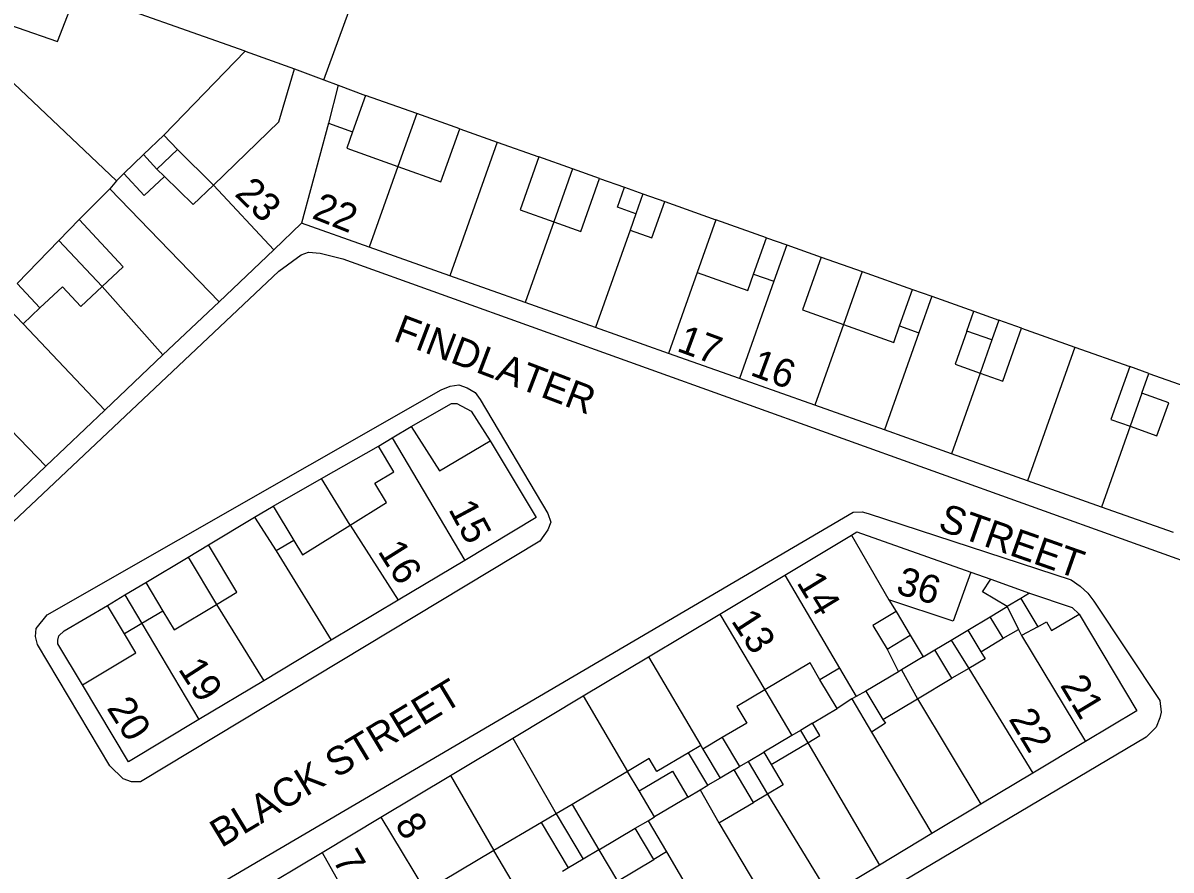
# Model space of a CAD drawing. Extents: x 313394 to 313988, y 234637 to 235057.
# Drawn here: x 313484 to 313565.2, y 234838.8 to 234898.7 of the extents above; entities that cross this region are included whole.
import ezdxf

# ---------------------------------------------------------------- set-up
doc = ezdxf.new("R2010")
doc.units = 0
doc.layers.add('OSi_BASEMAP', color=7, linetype='Continuous')

msp = doc.modelspace()

# ---------------------------------------------------------------- linework, layer by layer
at = {"layer": 'OSi_BASEMAP'}
for points in [[(313505.249, 234894.637), (313508.671, 234904.072), (313510.354, 234903.641), (313518.061, 234920.347), (313519.561, 234919.961)], [(313479.056, 234903.992), (313477.814, 234900.358), (313486.407, 234897.367), (313487.771, 234900.883)], [(313499.679, 234896.666), (313487.771, 234900.883)], [(313467.392, 234884.925), (313476.732, 234898.586), (313483.298, 234894.394), (313490.572, 234887.508)], [(313493.919, 234890.744), (313499.679, 234896.666)], [(313499.679, 234896.666), (313503.17, 234895.412)], [(313497.425, 234887.207), (313502.052, 234891.669), (313503.17, 234895.412)], [(313503.17, 234895.412), (313505.249, 234894.637)], [(313505.249, 234894.637), (313506.257, 234894.261)], [(313506.257, 234894.261), (313505.56, 234891.578)], [(313506.257, 234894.261), (313505.56, 234891.578)], [(313506.257, 234894.261), (313508.18, 234893.544)], [(313508.18, 234893.544), (313507.269, 234890.973)], [(313511.807, 234892.258), (313508.18, 234893.544)], [(313511.807, 234892.258), (313510.481, 234888.52)], [(313514.852, 234891.179), (313511.807, 234892.258)], [(313505.56, 234891.578), (313503.667, 234884.504)], [(313505.56, 234891.578), (313507.269, 234890.973)], [(313492.492, 234889.365), (313493.919, 234890.744)], [(313493.919, 234890.744), (313494.89, 234889.714)], [(313507.269, 234890.973), (313506.855, 234889.806), (313510.481, 234888.52)], [(313510.481, 234888.52), (313513.526, 234887.44), (313514.852, 234891.179)], [(313514.852, 234891.179), (313517.509, 234890.237)], [(313494.89, 234889.714), (313493.426, 234888.338)], [(313494.89, 234889.714), (313497.425, 234887.207)], [(313517.509, 234890.237), (313514.158, 234880.784)], [(313517.509, 234890.237), (313520.449, 234889.194)], [(313491.1, 234888.018), (313492.492, 234889.365)], [(313492.492, 234889.365), (313493.426, 234888.338)], [(313520.449, 234889.194), (313519.123, 234885.456), (313521.505, 234884.611)], [(313522.831, 234888.35), (313520.449, 234889.194)], [(313493.426, 234888.338), (313493.96, 234887.812)], [(313510.481, 234888.52), (313508.456, 234882.804)], [(313522.831, 234888.35), (313521.505, 234884.611)], [(313524.749, 234887.67), (313522.831, 234888.35)], [(313490.572, 234887.508), (313490.103, 234886.937)], [(313490.572, 234887.508), (313490.103, 234886.937)], [(313490.572, 234887.508), (313491.1, 234888.018)], [(313491.1, 234888.018), (313492.523, 234886.468), (313493.96, 234887.812)], [(313493.96, 234887.812), (313495.991, 234885.824), (313497.425, 234887.207)], [(313497.425, 234887.207), (313501.695, 234882.633)], [(313521.505, 234884.611), (313523.423, 234883.931), (313524.749, 234887.67)], [(313524.749, 234887.67), (313526.502, 234887.048)], [(313490.103, 234886.937), (313487.94, 234884.76)], [(313490.103, 234886.937), (313487.94, 234884.76)], [(313490.103, 234886.937), (313497.824, 234878.959)], [(313527.32, 234885.18), (313526.007, 234885.647), (313526.502, 234887.048)], [(313526.502, 234887.048), (313527.817, 234886.582)], [(313527.817, 234886.582), (313527.32, 234885.18)], [(313527.817, 234886.582), (313527.32, 234885.18)], [(313527.817, 234886.582), (313529.358, 234886.036)], [(313526.905, 234884.01), (313528.446, 234883.464), (313529.358, 234886.036)], [(313529.358, 234886.036), (313532.974, 234884.753)], [(313527.32, 234885.18), (313526.905, 234884.01)], [(313527.32, 234885.18), (313526.905, 234884.01)], [(313487.94, 234884.76), (313486.498, 234883.281)], [(313489.559, 234880.029), (313491.049, 234881.414), (313487.94, 234884.76)], [(313503.667, 234884.504), (313501.695, 234882.633)], [(313508.456, 234882.804), (313503.667, 234884.504)], [(313521.505, 234884.611), (313519.479, 234878.898)], [(313526.905, 234884.01), (313524.466, 234877.129)], [(313532.974, 234884.753), (313531.649, 234881.014)], [(313536.558, 234883.482), (313532.974, 234884.753)], [(313486.498, 234883.281), (313483.54, 234880.246)], [(313486.498, 234883.281), (313489.559, 234880.029)], [(313535.646, 234880.911), (313536.558, 234883.482)], [(313536.558, 234883.482), (313537.991, 234882.974)], [(313479.498, 234859.864), (313502.062, 234881.126), (313503.63, 234882.283), (313504.148, 234882.469), (313504.989, 234882.397), (313506.594, 234881.994), (313569.187, 234859.502), (313583.978, 234811.103), (313493.496, 234757.201), (313492.938, 234756.955), (313491.979, 234756.805), (313491.277, 234757.018), (313489.521, 234758.48), (313474.802, 234782.813)], [(313501.695, 234882.633), (313497.824, 234878.959)], [(313514.158, 234880.784), (313508.456, 234882.804)], [(313537.991, 234882.974), (313537.08, 234880.402)], [(313537.991, 234882.974), (313537.08, 234880.402)], [(313537.991, 234882.974), (313540.426, 234882.111)], [(313540.426, 234882.111), (313539.1, 234878.372), (313541.994, 234877.346)], [(313540.426, 234882.111), (313543.32, 234881.085)], [(313519.479, 234878.898), (313514.158, 234880.784)], [(313531.649, 234881.014), (313529.623, 234875.301)], [(313531.649, 234881.014), (313535.232, 234879.744), (313535.646, 234880.911)], [(313535.646, 234880.911), (313537.08, 234880.402)], [(313543.32, 234881.085), (313541.994, 234877.346)], [(313543.32, 234881.085), (313546.882, 234879.822)], [(313483.54, 234880.246), (313485.139, 234878.525)], [(313485.139, 234878.525), (313486.745, 234880.018), (313488.043, 234878.621), (313489.559, 234880.029)], [(313489.559, 234880.029), (313493.861, 234875.198)], [(313489.559, 234880.029), (313493.861, 234875.198)], [(313537.08, 234880.402), (313534.64, 234873.522)], [(313545.97, 234877.25), (313546.882, 234879.822)], [(313546.882, 234879.822), (313548.243, 234879.339)], [(313548.243, 234879.339), (313547.332, 234876.767)], [(313548.243, 234879.339), (313547.332, 234876.767)], [(313548.243, 234879.339), (313551.221, 234878.283)], [(313482.393, 234879.045), (313483.963, 234877.39)], [(313482.393, 234879.045), (313483.963, 234877.39)], [(313485.139, 234878.525), (313483.963, 234877.39)], [(313497.824, 234878.959), (313493.861, 234875.198)], [(313524.466, 234877.129), (313519.479, 234878.898)], [(313550.724, 234876.88), (313551.221, 234878.283)], [(313551.221, 234878.283), (313552.998, 234877.653)], [(313552.998, 234877.653), (313552.501, 234876.252)], [(313554.604, 234877.084), (313552.998, 234877.653)], [(313483.963, 234877.39), (313489.746, 234871.291)], [(313483.963, 234877.39), (313489.746, 234871.291)], [(313529.623, 234875.301), (313524.466, 234877.129)], [(313541.994, 234877.346), (313539.969, 234871.633)], [(313541.994, 234877.346), (313545.556, 234876.083), (313545.97, 234877.25)], [(313547.332, 234876.767), (313544.892, 234869.887)], [(313545.97, 234877.25), (313547.332, 234876.767)], [(313550.724, 234876.88), (313549.896, 234874.545), (313551.672, 234873.915)], [(313552.501, 234876.252), (313550.724, 234876.88)], [(313551.672, 234873.915), (313553.279, 234873.345), (313554.604, 234877.084)], [(313554.604, 234877.084), (313558.371, 234875.748)], [(313552.501, 234876.252), (313551.672, 234873.915)], [(313493.861, 234875.198), (313489.746, 234871.291)], [(313534.64, 234873.522), (313529.623, 234875.301)], [(313558.371, 234875.748), (313555.019, 234866.296)], [(313558.371, 234875.748), (313562.251, 234874.372)], [(313562.251, 234874.372), (313560.925, 234870.634), (313562.286, 234870.151)], [(313563.611, 234873.89), (313562.251, 234874.372)], [(313539.969, 234871.633), (313534.64, 234873.522)], [(313551.672, 234873.915), (313549.646, 234868.201)], [(313563.115, 234872.489), (313563.611, 234873.89)], [(313563.611, 234873.89), (313568.69, 234872.089)], [(313485.671, 234856.808), (313513.533, 234872.724), (313514.17, 234872.991), (313514.79, 234873.077), (313515.372, 234872.863), (313515.936, 234872.529), (313516.301, 234872.033), (313521.087, 234863.978), (313521.293, 234863.362), (313521.079, 234862.82), (313520.527, 234862.034), (313492.277, 234845.014), (313491.637, 234845.007), (313491.034, 234845.221), (313490.104, 234846.131), (313484.973, 234854.72), (313484.847, 234855.279), (313484.901, 234855.858), (313485.671, 234856.808)], [(313481.167, 234871.874), (313485.576, 234867.334)], [(313481.167, 234871.874), (313485.576, 234867.334)], [(313562.286, 234870.151), (313564.177, 234869.481), (313565.006, 234871.816), (313563.115, 234872.489)], [(313563.115, 234872.489), (313562.286, 234870.151)], [(313489.746, 234871.291), (313485.576, 234867.334)], [(313511.42, 234870.135), (313514.263, 234871.771), (313514.643, 234871.755), (313515.669, 234871.226), (313516.996, 234869.13)], [(313544.892, 234869.887), (313539.969, 234871.633)], [(313510.083, 234869.335), (313511.42, 234870.135)], [(313510.083, 234869.335), (313511.42, 234870.135)], [(313511.42, 234870.135), (313513.426, 234866.993), (313516.996, 234869.13)], [(313549.646, 234868.201), (313544.892, 234869.887)], [(313562.286, 234870.151), (313560.26, 234864.438)], [(313505.068, 234866.448), (313509.104, 234868.749)], [(313505.068, 234866.448), (313509.104, 234868.749)], [(313507.101, 234863.151), (313509.677, 234864.749), (313508.853, 234866.125), (313510.194, 234866.928), (313509.104, 234868.749)], [(313509.104, 234868.749), (313510.083, 234869.335)], [(313509.104, 234868.749), (313510.083, 234869.335)], [(313510.083, 234869.335), (313515.205, 234860.669)], [(313516.996, 234869.13), (313520.252, 234863.69), (313515.205, 234860.669)], [(313555.019, 234866.296), (313549.646, 234868.201)], [(313485.576, 234867.334), (313481.604, 234863.564)], [(313501.657, 234864.5), (313505.068, 234866.448)], [(313507.101, 234863.151), (313505.068, 234866.448)], [(313560.26, 234864.438), (313555.019, 234866.296)], [(313500.344, 234863.716), (313501.657, 234864.5)], [(313500.344, 234863.716), (313501.657, 234864.5)], [(313501.657, 234864.5), (313503.109, 234862.076)], [(313466.159, 234819.213), (313542.692, 234864.086), (313543.332, 234864.093), (313543.755, 234863.978), (313558.106, 234859.286), (313558.751, 234858.853), (313559.297, 234858.339), (313559.722, 234857.783), (313564.377, 234850.749), (313564.486, 234849.93), (313564.39, 234849.529), (313564.117, 234848.884), (313563.404, 234848.159), (313478.824, 234798.04), (313478.246, 234797.853), (313477.266, 234797.823), (313476.805, 234797.898), (313476.403, 234798.094), (313476.096, 234798.771), (313464.961, 234817.1), (313464.935, 234817.7), (313465.15, 234818.162), (313466.159, 234819.213)], [(313497.078, 234861.762), (313500.344, 234863.716)], [(313500.344, 234863.716), (313501.859, 234861.337)], [(313500.344, 234863.716), (313501.859, 234861.337)], [(313565.339, 234862.635), (313560.26, 234864.438)], [(313503.109, 234862.076), (313503.72, 234861.055), (313507.101, 234863.151)], [(313507.101, 234863.151), (313510.502, 234857.854)], [(313503.109, 234862.076), (313501.859, 234861.337)], [(313537.845, 234859.621), (313542.569, 234862.45)], [(313542.569, 234862.45), (313542.951, 234862.679), (313551.002, 234859.826)], [(313542.569, 234862.45), (313545.219, 234857.889)], [(313495.639, 234860.9), (313497.078, 234861.762)], [(313495.639, 234860.9), (313497.078, 234861.762)], [(313497.653, 234857.552), (313499.085, 234858.409), (313497.078, 234861.762)], [(313501.859, 234861.337), (313505.76, 234855.016)], [(313492.644, 234859.107), (313495.639, 234860.9)], [(313492.644, 234859.107), (313495.639, 234860.9)], [(313495.639, 234860.9), (313497.653, 234857.552)], [(313515.205, 234860.669), (313510.502, 234857.854)], [(313533.243, 234856.865), (313537.845, 234859.621)], [(313537.845, 234859.621), (313541.711, 234853.045)], [(313537.845, 234859.621), (313541.711, 234853.045)], [(313551.002, 234859.826), (313549.754, 234856.378), (313545.219, 234857.889)], [(313551.002, 234859.826), (313552.415, 234859.346)], [(313491.168, 234858.224), (313492.644, 234859.107)], [(313491.168, 234858.224), (313492.644, 234859.107)], [(313492.644, 234859.107), (313493.856, 234857.083)], [(313553.58, 234857.4), (313551.832, 234858.438), (313552.415, 234859.346)], [(313552.415, 234859.346), (313555.151, 234858.339)], [(313489.939, 234857.488), (313491.168, 234858.224)], [(313489.939, 234857.488), (313491.168, 234858.224)], [(313491.168, 234858.224), (313492.372, 234856.197)], [(313491.168, 234858.224), (313492.372, 234856.197)], [(313554.548, 234857.98), (313553.58, 234857.4)], [(313554.548, 234857.98), (313553.58, 234857.4)], [(313555.151, 234858.339), (313554.548, 234857.98)], [(313554.548, 234857.98), (313555.75, 234855.972)], [(313555.151, 234858.339), (313558.167, 234857.326), (313558.664, 234856.871)], [(313488.166, 234851.873), (313486.434, 234854.757), (313486.411, 234855.014), (313486.5, 234855.326), (313486.864, 234855.678), (313489.939, 234857.488)], [(313488.166, 234851.873), (313486.434, 234854.757), (313486.411, 234855.014), (313486.5, 234855.326), (313486.864, 234855.678), (313489.939, 234857.488)], [(313491.149, 234855.466), (313489.939, 234857.488)], [(313493.856, 234857.083), (313494.651, 234855.755), (313497.653, 234857.552)], [(313497.653, 234857.552), (313500.985, 234852.157)], [(313510.502, 234857.854), (313505.76, 234855.016)], [(313545.219, 234857.889), (313545.724, 234857.046)], [(313552.387, 234856.686), (313553.58, 234857.4)], [(313553.58, 234857.4), (313554.39, 234855.777)], [(313553.58, 234857.4), (313554.39, 234855.777)], [(313493.856, 234857.083), (313492.372, 234856.197)], [(313528.199, 234853.843), (313533.243, 234856.865)], [(313533.243, 234856.865), (313536.437, 234851.518)], [(313533.243, 234856.865), (313536.437, 234851.518)], [(313545.724, 234857.046), (313544.083, 234856.063), (313545.081, 234854.397)], [(313545.724, 234857.046), (313546.722, 234855.38)], [(313550.799, 234855.734), (313552.387, 234856.686)], [(313553.304, 234855.156), (313552.387, 234856.686)], [(313555.75, 234855.972), (313556.354, 234856.333), (313556.727, 234855.711), (313558.664, 234856.871)], [(313558.664, 234856.871), (313562.757, 234850.037), (313559.111, 234847.853)], [(313492.372, 234856.197), (313491.149, 234855.466)], [(313492.372, 234856.197), (313496.401, 234849.414)], [(313549.624, 234855.03), (313550.799, 234855.734)], [(313550.799, 234855.734), (313551.715, 234854.205)], [(313553.304, 234855.156), (313554.39, 234855.777)], [(313554.39, 234855.777), (313554.596, 234855.363)], [(313554.39, 234855.777), (313554.596, 234855.363)], [(313555.75, 234855.972), (313554.596, 234855.363)], [(313488.166, 234851.873), (313491.947, 234854.135), (313491.149, 234855.466)], [(313505.76, 234855.016), (313500.985, 234852.157)], [(313545.081, 234854.397), (313546.722, 234855.38)], [(313546.722, 234855.38), (313547.642, 234853.842)], [(313548.471, 234854.34), (313549.624, 234855.03)], [(313549.624, 234855.03), (313550.859, 234853.023)], [(313549.624, 234855.03), (313550.859, 234853.023)], [(313551.715, 234854.205), (313553.304, 234855.156)], [(313554.596, 234855.363), (313559.111, 234847.853)], [(313545.081, 234854.397), (313545.889, 234852.794)], [(313547.642, 234853.842), (313548.471, 234854.34)], [(313549.674, 234852.332), (313548.471, 234854.34)], [(313551.715, 234854.205), (313552.023, 234853.701), (313550.859, 234853.023)], [(313523.585, 234851.08), (313528.199, 234853.843)], [(313528.199, 234853.843), (313531.901, 234847.583)], [(313540.336, 234852.23), (313539.636, 234853.413), (313536.437, 234851.518)], [(313547.642, 234853.842), (313546.11, 234852.926)], [(313541.711, 234853.045), (313540.336, 234852.23)], [(313541.711, 234853.045), (313542.894, 234851.032)], [(313541.711, 234853.045), (313542.894, 234851.032)], [(313545.889, 234852.794), (313543.588, 234851.416)], [(313546.11, 234852.926), (313545.889, 234852.794)], [(313546.11, 234852.926), (313547.244, 234850.876)], [(313547.244, 234850.876), (313549.674, 234852.332)], [(313550.859, 234853.023), (313549.674, 234852.332)], [(313550.859, 234853.023), (313555.403, 234845.632)], [(313496.401, 234849.414), (313491.422, 234846.431), (313488.166, 234851.873)], [(313500.985, 234852.157), (313496.401, 234849.414)], [(313536.437, 234851.518), (313534.451, 234850.341), (313535.152, 234849.158), (313533.427, 234848.136)], [(313536.437, 234851.518), (313538.35, 234848.291)], [(313541.548, 234850.186), (313540.336, 234852.23)], [(313518.605, 234848.097), (313523.585, 234851.08)], [(313523.585, 234851.08), (313526.727, 234845.743)], [(313523.585, 234851.08), (313526.727, 234845.743)], [(313542.596, 234850.868), (313541.548, 234850.186)], [(313542.596, 234850.868), (313541.548, 234850.186)], [(313542.894, 234851.032), (313542.596, 234850.868)], [(313542.894, 234851.032), (313542.596, 234850.868)], [(313542.596, 234850.868), (313543.994, 234848.521)], [(313542.596, 234850.868), (313543.994, 234848.521)], [(313543.588, 234851.416), (313542.894, 234851.032)], [(313543.588, 234851.416), (313542.894, 234851.032)], [(313543.588, 234851.416), (313544.791, 234849.405)], [(313544.791, 234849.405), (313547.244, 234850.876)], [(313547.244, 234850.876), (313551.72, 234843.426)], [(313539.799, 234849.15), (313541.548, 234850.186)], [(313539.799, 234849.15), (313538.953, 234848.648)], [(313539.47, 234847.775), (313540.317, 234848.277), (313539.799, 234849.15)], [(313544.791, 234849.405), (313544.968, 234849.166), (313543.994, 234848.521)], [(313538.35, 234848.291), (313536.363, 234847.113)], [(313538.953, 234848.648), (313538.35, 234848.291)], [(313538.953, 234848.648), (313539.47, 234847.775)], [(313543.994, 234848.521), (313548.262, 234841.355)], [(313514.202, 234845.46), (313518.605, 234848.097)], [(313518.605, 234848.097), (313521.675, 234842.749)], [(313518.605, 234848.097), (313521.675, 234842.749)], [(313531.901, 234847.583), (313531.03, 234847.067)], [(313531.901, 234847.583), (313532.056, 234847.323)], [(313531.901, 234847.583), (313532.056, 234847.323)], [(313533.427, 234848.136), (313532.056, 234847.323)], [(313533.427, 234848.136), (313534.639, 234846.091)], [(313536.88, 234846.241), (313539.47, 234847.775)], [(313539.47, 234847.775), (313544.539, 234839.125)], [(313559.111, 234847.853), (313555.403, 234845.632)], [(313531.03, 234847.067), (313528.79, 234845.739), (313528.252, 234846.647), (313526.727, 234845.743)], [(313532.395, 234844.764), (313531.03, 234847.067)], [(313532.056, 234847.323), (313533.267, 234845.279)], [(313532.056, 234847.323), (313533.267, 234845.279)], [(313535.256, 234846.457), (313536.363, 234847.113)], [(313536.363, 234847.113), (313536.88, 234846.241)], [(313534.259, 234845.867), (313533.267, 234845.279)], [(313534.259, 234845.867), (313534.639, 234846.091)], [(313534.259, 234845.867), (313534.639, 234846.091)], [(313535.633, 234843.548), (313534.259, 234845.867)], [(313534.639, 234846.091), (313535.256, 234846.457)], [(313535.256, 234846.457), (313536.63, 234844.139)], [(313535.256, 234846.457), (313536.63, 234844.139)], [(313536.88, 234846.241), (313537.737, 234844.795), (313536.63, 234844.139)], [(313509.274, 234842.508), (313514.202, 234845.46)], [(313514.202, 234845.46), (313517.277, 234840.143)], [(313514.202, 234845.46), (313517.277, 234840.143)], [(313526.727, 234845.743), (313522.798, 234843.414)], [(313527.545, 234844.363), (313526.727, 234845.743)], [(313527.545, 234844.363), (313529.908, 234845.764), (313530.993, 234843.933)], [(313533.267, 234845.279), (313532.395, 234844.764)], [(313555.403, 234845.632), (313551.72, 234843.426)], [(313528.63, 234842.533), (313527.545, 234844.363)], [(313530.993, 234843.933), (313531.859, 234844.446)], [(313531.859, 234844.446), (313532.395, 234844.764)], [(313531.859, 234844.446), (313533.191, 234842.101)], [(313522.798, 234843.414), (313521.675, 234842.749)], [(313522.798, 234843.414), (313524.7, 234840.204)], [(313530.993, 234843.933), (313528.63, 234842.533)], [(313530.993, 234843.933), (313528.63, 234842.533)], [(313533.191, 234842.101), (313535.633, 234843.548)], [(313536.63, 234844.139), (313535.633, 234843.548)], [(313536.63, 234844.139), (313540.977, 234836.992)], [(313551.72, 234843.426), (313548.262, 234841.355)], [(313521.675, 234842.749), (313520.635, 234842.133)], [(313521.675, 234842.749), (313523.577, 234839.539)], [(313521.675, 234842.749), (313523.577, 234839.539)], [(313505.12, 234840.02), (313509.274, 234842.508)], [(313509.274, 234842.508), (313513.126, 234836.143)], [(313509.274, 234842.508), (313513.126, 234836.143)], [(313520.635, 234842.133), (313517.277, 234840.143)], [(313522.537, 234838.922), (313520.635, 234842.133)], [(313527.264, 234841.723), (313528.172, 234842.261)], [(313528.172, 234842.261), (313528.63, 234842.533)], [(313528.172, 234842.261), (313529.481, 234840.051)], [(313528.172, 234842.261), (313529.481, 234840.051)], [(313533.191, 234842.101), (313537.479, 234834.897)], [(313524.7, 234840.204), (313527.264, 234841.723)], [(313528.574, 234839.513), (313527.264, 234841.723)], [(313548.262, 234841.355), (313544.539, 234839.125)], [(313517.277, 234840.143), (313513.596, 234837.962), (313515.499, 234834.751)], [(313519.18, 234836.933), (313517.277, 234840.143)], [(313524.7, 234840.204), (313523.577, 234839.539)], [(313524.7, 234840.204), (313526.01, 234837.994)], [(313500.144, 234837.04), (313505.12, 234840.02)], [(313505.12, 234840.02), (313508.11, 234834.684)], [(313505.12, 234840.02), (313508.11, 234834.684)], [(313523.577, 234839.539), (313522.537, 234838.922)], [(313526.01, 234837.994), (313528.574, 234839.513)], [(313529.481, 234840.051), (313528.574, 234839.513)], [(313529.481, 234840.051), (313533.797, 234832.691)], [(313522.537, 234838.922), (313522.121, 234838.675)], [(313544.539, 234839.125), (313540.977, 234836.992)]]:
    msp.add_lwpolyline(points, dxfattribs=at)

# ---------------------------------------------------------------- texts
for s, rotation, p in [('23', 316.0177, (313498.865, 234886.514)), ('22', 338.17361, (313504.323, 234884.891)), ('FINDLATER ', 339.17131, (313510.075, 234876.229)), ('FINDLATER ', 339.17131, (313510.075, 234876.229)), ('17', 339.71051, (313530.129, 234875.498)), ('16', 339.58221, (313535.328, 234873.792)), ('15', 298.19682, (313514.021, 234864.287)), ('STREET', 340.60451, (313548.606, 234862.848)), ('STREET', 340.60451, (313548.606, 234862.848)), ('16', 302.16132, (313509.011, 234861.313)), ('14', 301.46621, (313538.643, 234859.103)), ('36', 343.33, (313545.632, 234858.356)), ('13', 302.84941, (313534.01, 234856.393)), ('19', 302.816, (313494.894, 234852.983)), ('BLACK STREET', 31.15458, (313497.988, 234840.312)), ('21', 300.97859, (313557.284, 234851.836)), ('20', 302.16523, (313489.841, 234850.23)), ('22', 301.25953, (313553.648, 234849.457)), ('8 ', 302.27501, (313510.213, 234842.02)), ('7 ', 300.34443, (313505.818, 234839.494))]:
    msp.add_text(s, height=2, rotation=rotation, dxfattribs=at).set_placement(p)

doc.saveas('drawing.dxf')
